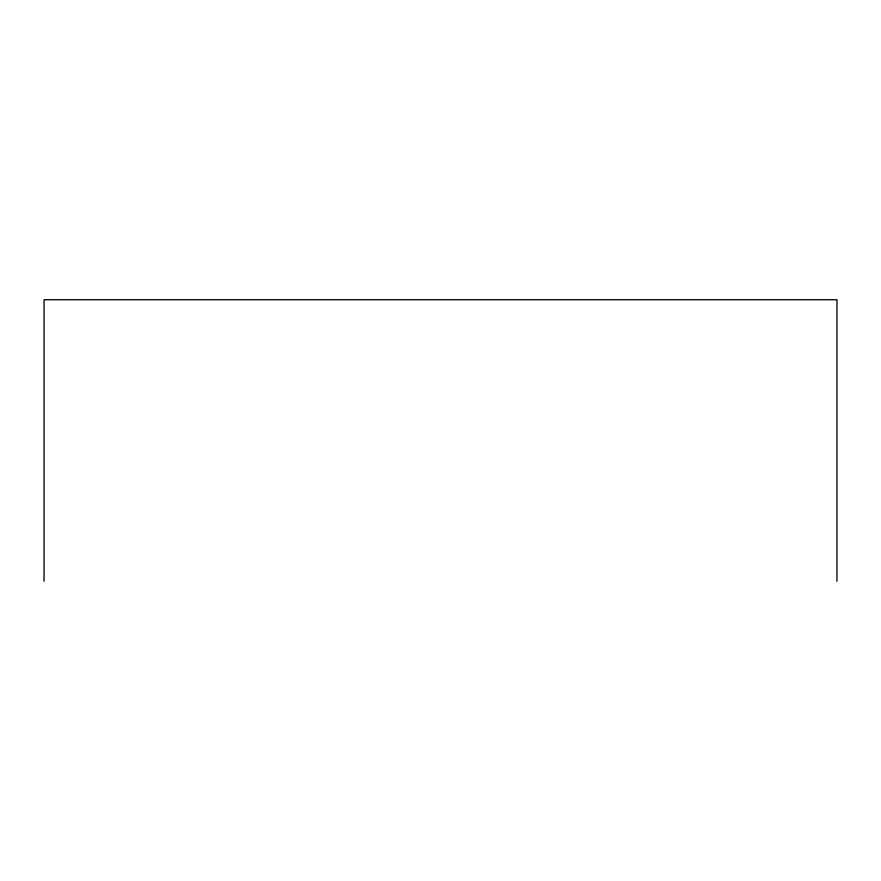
<?xml version="1.0" encoding="UTF-8"?>
<svg xmlns="http://www.w3.org/2000/svg" width="881" height="881" viewBox="0 0 881 881"><rect width="100%" height="100%" fill="white"/><g stroke="black" fill="none" stroke-linecap="round" stroke-linejoin="round"><path stroke-width="1.32" d="M836.95 581.262L836.95 299.738L44.05 299.738L44.05 581.262"/></g></svg>
